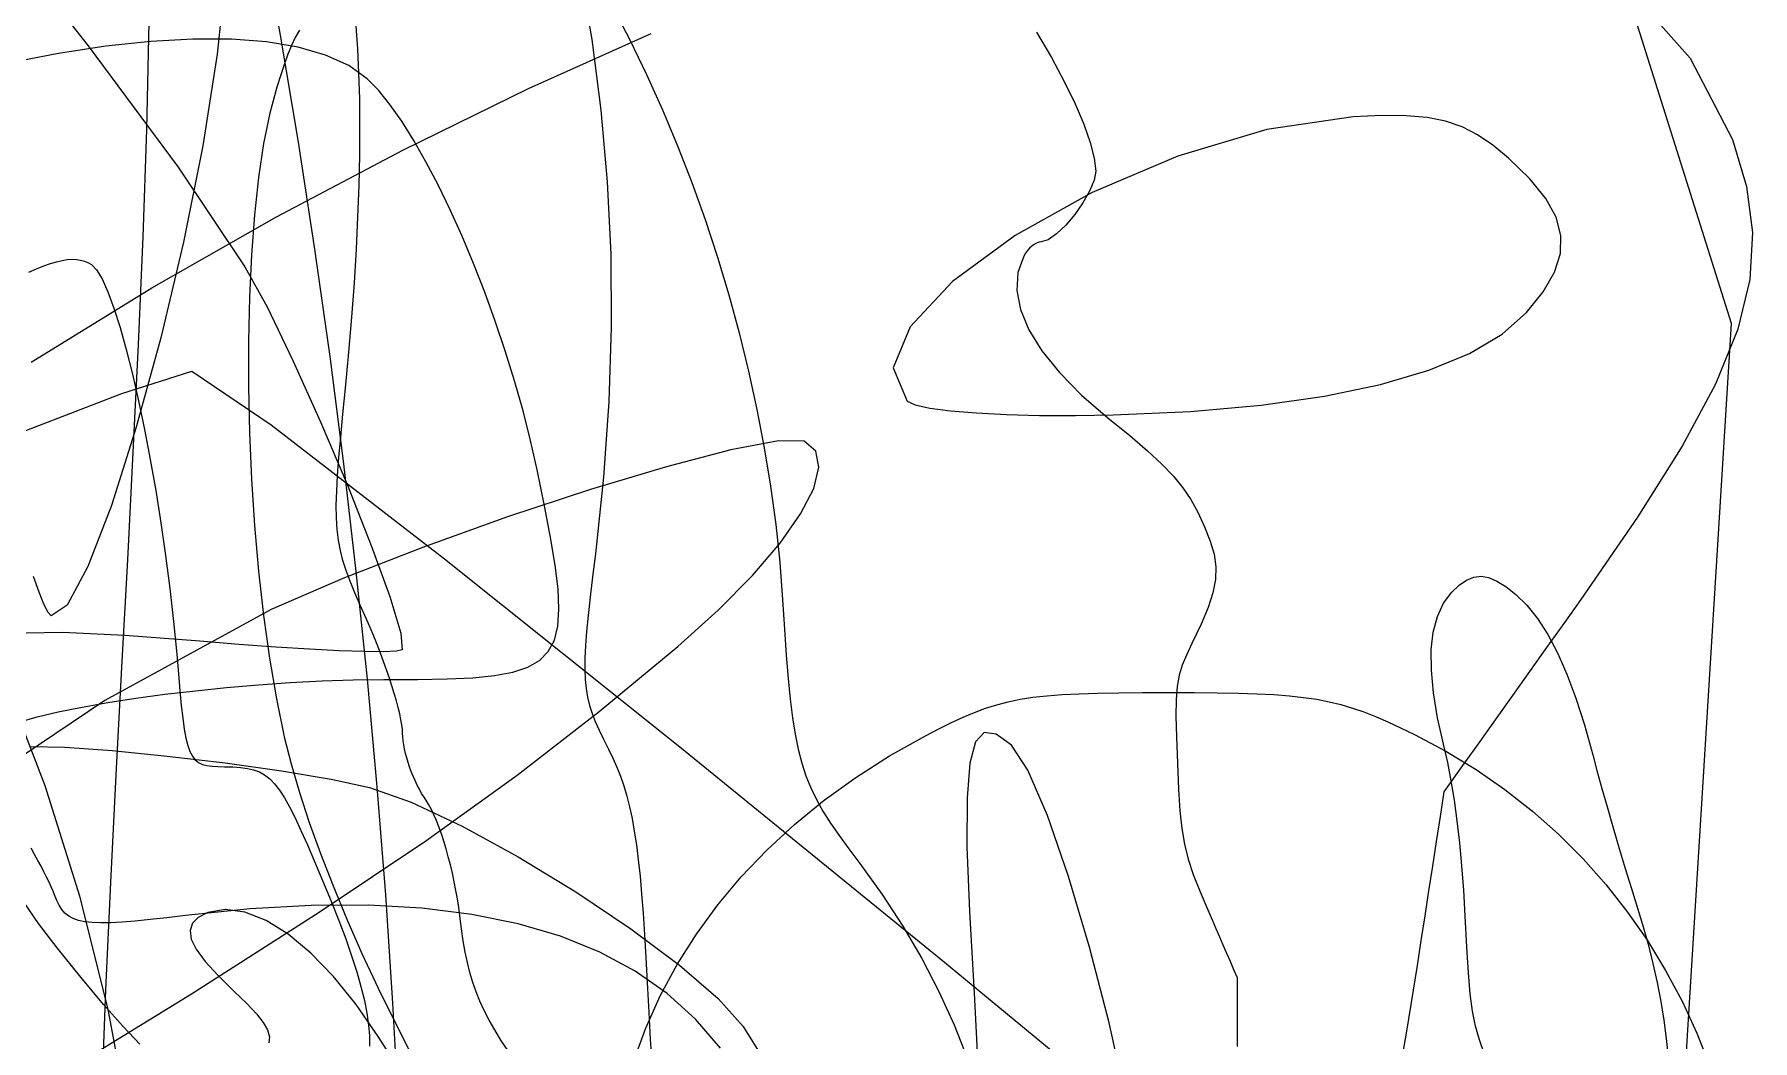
# Model space of a CAD drawing. Extents: x -75 to 75, y -75 to 75.
# Drawn here: x 40.6 to 75.1, y 26.08 to 46.27 of the extents above; entities that cross this region are included whole.
import ezdxf

# ---------------------------------------------------------------- set-up
doc = ezdxf.new("R2010")
doc.units = 0
for name, color, linetype in [('butterfly', 7, 'CONTINUOUS'), ('crown', 7, 'CONTINUOUS'), ('darth', 7, 'CONTINUOUS'), ('fallout', 7, 'CONTINUOUS'), ('heart', 7, 'CONTINUOUS'), ('hellokitty', 7, 'CONTINUOUS'), ('ironman', 7, 'CONTINUOUS'), ('jackskellington', 7, 'CONTINUOUS'), ('mushroom', 7, 'CONTINUOUS'), ('nes', 7, 'CONTINUOUS'), ('skullbones', 7, 'CONTINUOUS'), ('stormtrooper', 7, 'CONTINUOUS')]:
    doc.layers.add(name, color=color, linetype=linetype)

msp = doc.modelspace()

# ---------------------------------------------------------------- linework, layer by layer
at = {"layer": 'butterfly', "color": 7}
for points in [[(72.656655, 47.141974), (73.847918, 45.798909), (74.693549, 44.162263), (74.978175, 43.218515), (75.09992, 42.29704), (75.045214, 41.356686), (74.800494, 40.356316), (74.352187, 39.254774), (73.686732, 38.010922), (72.790561, 36.583614), (71.650106, 34.931697), (71.306385, 34.449416), (70.962664, 33.967129), (70.618945, 33.484845), (70.275224, 33.002564), (69.931503, 32.520278), (69.587782, 32.037994), (69.24406, 31.55571), (68.900339, 31.073426), (68.823631, 30.575831), (68.746923, 30.078237), (68.670221, 29.580645), (68.593513, 29.083054), (68.516805, 28.585462), (68.440097, 28.087868), (68.363392, 27.590276), (68.286686, 27.092681), (68.145646, 26.231726), (67.979722, 25.310011)], [(40.538138, 39.697708), (42.95996, 41.186715), (45.460567, 42.611867), (47.994869, 43.952008), (50.517772, 45.185985), (52.984183, 46.292643)], [(62.257816, 38.635593), (63.814593, 38.707692), (65.231134, 38.834548), (66.503457, 39.015176), (67.627593, 39.248596), (68.599558, 39.533822), (69.415383, 39.869869), (70.07109, 40.255754), (70.562707, 40.690498), (70.894259, 41.106883), (71.119992, 41.498159), (71.238903, 41.87273), (71.249994, 42.239006), (71.152289, 42.605404), (70.944777, 42.980331), (70.62647, 43.372196), (70.196374, 43.789411), (69.882089, 44.050071), (69.577579, 44.257592), (69.267191, 44.416145), (68.935256, 44.529906), (68.566115, 44.603052), (68.144102, 44.639758), (67.65356, 44.644217), (67.078826, 44.620567), (65.343021, 44.362294), (63.55846, 43.83061), (61.837587, 43.097196), (60.292852, 42.233726), (59.036698, 41.311875), (58.181579, 40.403317), (57.839932, 39.579728), (58.124211, 38.912783), (58.285343, 38.83883), (58.58197, 38.773831), (58.997147, 38.718927), (59.513913, 38.675256), (60.11532, 38.643949), (60.784407, 38.626141), (61.50422, 38.62298), (62.257816, 38.635593)], [(40.650352, 25.109661), (43.754779, 27.019377), (46.318325, 28.654513), (48.458899, 30.092088), (50.29441, 31.409124), (51.942766, 32.682632), (53.521878, 33.989637), (54.332065, 34.718405), (55.018319, 35.414102), (55.572065, 36.062756), (55.984721, 36.650394), (56.247716, 37.163045), (56.352463, 37.586739), (56.290388, 37.90751), (56.052912, 38.111385), (55.540803, 38.116747), (54.586282, 37.934479), (53.292652, 37.597241), (51.763227, 37.137684), (50.101317, 36.588469), (48.410221, 35.98225), (46.793254, 35.35168), (45.353726, 34.72942), (42.017117, 32.904574), (38.317094, 30.421673)], [(62.517599, 24.923352), (62.180724, 26.433972), (61.786321, 27.953166), (61.363603, 29.375763), (60.94178, 30.596594), (60.550064, 31.510495), (60.217671, 32.012292), (59.908756, 32.232036), (59.668887, 32.26122), (59.494301, 32.074821), (59.381243, 31.647827), (59.325947, 30.955217), (59.324536, 29.971972), (59.373476, 28.673075), (59.468893, 27.033508), (59.577856, 24.927729)]]:
    msp.add_lwpolyline(points, dxfattribs=at)
at = {"layer": 'crown', "color": 7}
msp.add_lwpolyline([(52.62006, 25.642313), (52.871731, 26.31968), (53.168019, 26.97528), (53.508506, 27.608482), (53.89276, 28.218658), (54.320358, 28.805183), (54.790873, 29.367429), (55.30388, 29.904772), (55.858952, 30.416576), (56.455668, 30.902216), (57.093598, 31.36107), (57.772314, 31.792505), (58.491397, 32.1959), (58.762889, 32.33683), (59.014098, 32.461804), (59.250315, 32.571777), (59.476854, 32.667691), (59.699014, 32.750489), (59.922102, 32.821126), (60.151422, 32.880543), (60.392276, 32.929683), (60.649968, 32.969502), (60.929805, 33.000939), (61.237086, 33.024928), (61.577121, 33.042425), (61.955212, 33.05442), (62.37666, 33.061786), (62.846771, 33.065539), (63.370852, 33.066386), (63.886436, 33.065257), (64.351069, 33.061221), (64.769757, 33.05346), (65.147509, 33.041099), (65.489322, 33.023319), (65.800216, 32.999245), (66.085178, 32.968023), (66.349228, 32.928797), (66.597366, 32.880723), (66.834602, 32.822944), (67.065937, 32.754612), (67.296377, 32.674868), (67.530932, 32.582858), (67.7746, 32.477733), (68.032396, 32.358638), (68.309318, 32.224718), (68.940672, 31.890586), (69.546447, 31.521894), (70.125649, 31.119978), (70.677289, 30.686186), (71.200368, 30.221849), (71.693902, 29.728315), (72.156887, 29.206921), (72.58834, 28.659006), (72.987261, 28.085915), (73.352657, 27.488983), (73.683543, 26.869554), (73.978917, 26.228971), (74.237791, 25.568569)], dxfattribs=at)
at = {"layer": 'darth', "color": 7}
for points in [[(39.557277, 48.736527), (41.67698, 46.044361), (43.486392, 43.605444), (44.82837, 41.606521), (45.271278, 40.802854), (45.792415, 39.729771), (46.345698, 38.499576), (46.88505, 37.224561), (47.364388, 36.017028), (47.737632, 34.989276), (47.9587, 34.253602), (47.981503, 33.922307), (47.869128, 33.896286), (47.610595, 33.885251), (47.222557, 33.888525), (46.72166, 33.905373), (46.124554, 33.935089), (45.447887, 33.976968), (44.708307, 34.030308), (43.922459, 34.0944), (42.414077, 34.212612), (41.165735, 34.268935), (40.082227, 34.247712)], [(40.52272, 31.982647), (41.213267, 31.966673), (42.159157, 31.89942), (43.263453, 31.791399), (44.429223, 31.653127), (45.559534, 31.495122), (46.557458, 31.3279), (47.326053, 31.161979), (48.16847, 30.864742), (49.19045, 30.383948), (50.315921, 29.768205), (51.468802, 29.066112), (52.573016, 28.326266), (53.552488, 27.597275), (54.331139, 26.927737), (54.832896, 26.366256), (55.426429, 25.408103)], [(42.71654, 26.010235), (42.37975, 26.360493), (41.989121, 26.804462), (41.533346, 27.351403), (41.060483, 27.939004), (40.685336, 28.431586), (40.397224, 28.849975)], [(47.837237, 25.643151), (47.501389, 26.159621), (47.061851, 26.803466), (46.608407, 27.364809), (46.149703, 27.837361), (45.694383, 28.214836), (45.251099, 28.49094), (44.828494, 28.659387), (44.435217, 28.713887), (44.079914, 28.648152), (43.89019, 28.551988), (43.77134, 28.433711), (43.724517, 28.289893), (43.750876, 28.117094), (43.85157, 27.911888), (44.027753, 27.670833), (44.280582, 27.390502), (44.611208, 27.067456), (44.863594, 26.824632), (45.057368, 26.619547), (45.195606, 26.444987), (45.281384, 26.293736), (45.317785, 26.158579), (45.307879, 26.032305)]]:
    msp.add_lwpolyline(points, dxfattribs=at)
at = {"layer": 'fallout', "color": 7}
msp.add_lwpolyline([(44.442101, 47.541922), (44.267064, 45.874449), (43.983207, 44.038887), (43.596978, 42.106257), (43.140698, 40.186048), (42.646685, 38.387745), (42.147267, 36.820836), (41.674759, 35.594806), (41.261484, 34.819144), (40.939765, 34.603334), (40.875811, 34.673142), (40.792335, 34.835344), (40.692866, 35.079449), (40.580937, 35.394959)], dxfattribs=at)
at = {"layer": 'heart', "color": 7}
for points in [[(74.67425, 40.468025), (70.499043, 53.713132), (63.403, 63.107539), (56.620847, 68.8049), (55.112722, 69.678025), (46.654875, 73.25872), (37.032861, 74.334692), (28.839597, 73.73497), (25.091334, 72.632539), (9.939529, 62.895872), (2.963348, 52.718233), (1.446404, 49.199275), (0.511543, 46.615178), (-0.617346, 47.258997), (-3.933457, 54.535039), (-11.138943, 64.20997), (-24.615054, 72.606081)], [(48.00425, -15.711836), (67.248278, 6.751275), (68.191959, 8.479914), (71.058278, 14.785803), (71.649181, 16.602608), (73.536542, 22.070664), (74.67425, 40.468025)]]:
    msp.add_lwpolyline(points, dxfattribs=at)
at = {"layer": 'hellokitty', "color": 7}
for points in [[(52.198987, 46.841478), (52.553094, 46.162874), (52.890671, 45.467945), (53.211256, 44.758294), (53.514391, 44.035523), (53.79961, 43.301243), (54.066454, 42.557059), (54.31446, 41.804573), (54.54317, 41.045395), (54.752119, 40.281129), (54.940849, 39.513383), (55.108898, 38.74376), (55.255803, 37.973864), (55.381102, 37.205308), (55.484339, 36.439689), (55.565046, 35.678618), (55.622766, 34.923702), (55.65992, 34.337326), (55.696558, 33.813984), (55.734495, 33.347485), (55.775541, 32.931633), (55.821518, 32.560237), (55.874234, 32.227097), (55.935505, 31.926025), (56.007147, 31.650824), (56.090975, 31.3953), (56.188799, 31.153261), (56.302439, 30.918514), (56.433703, 30.684859), (56.584413, 30.446111), (56.756376, 30.19607), (56.951412, 29.928543), (57.171333, 29.637338), (57.623845, 29.013935), (58.039689, 28.377329), (58.418696, 27.728198), (58.760704, 27.067216), (59.065541, 26.395068), (59.333043, 25.71242)], [(40.285266, 32.472243), (40.654125, 32.57495), (41.080109, 32.675057), (41.556491, 32.771591), (42.076553, 32.863567), (42.633573, 32.950015), (43.220821, 33.029954), (43.831575, 33.102406), (44.459116, 33.166391), (45.096718, 33.220937), (45.737656, 33.265065), (46.37521, 33.297794), (47.002655, 33.318142), (47.613265, 33.325141), (48.292698, 33.327399), (48.887693, 33.337672), (49.402433, 33.361774), (49.841102, 33.40542), (50.207886, 33.474327), (50.506974, 33.574217), (50.742545, 33.710801), (50.91879, 33.8898), (51.039892, 34.11693), (51.110035, 34.397908), (51.133403, 34.738445), (51.114184, 35.144264), (51.056568, 35.621081), (50.964736, 36.174609), (50.842872, 36.810566), (50.695163, 37.534669), (50.564, 38.122152), (50.412306, 38.718699), (50.242137, 39.319598), (50.055546, 39.920124), (49.854581, 40.515568), (49.641297, 41.101205), (49.417746, 41.672318), (49.18598, 42.224192), (48.948052, 42.752103), (48.706016, 43.25134), (48.461919, 43.717179), (48.217816, 44.144906), (47.975763, 44.529798), (47.737807, 44.867144), (47.506004, 45.15222), (47.282402, 45.380309), (46.91047, 45.646238), (46.446369, 45.858072), (45.895638, 46.016539), (45.263805, 46.122364), (44.556401, 46.176274), (43.778957, 46.179097), (42.937009, 46.131361), (42.036091, 46.033896), (41.081729, 45.887426), (40.079456, 45.692678)], [(54.378372, 25.929412), (53.87596, 26.51007), (53.304163, 27.02453), (52.662376, 27.473077), (51.949993, 27.855994), (51.166406, 28.173567), (50.31101, 28.42608), (49.383194, 28.613817), (48.382355, 28.73706), (47.307887, 28.796096), (46.15918, 28.791213), (44.935628, 28.722687), (43.636627, 28.590802), (43.260487, 28.545872), (42.924662, 28.508475), (42.626557, 28.479019), (42.363576, 28.457909), (42.133133, 28.445547), (41.932631, 28.442358), (41.75948, 28.448737), (41.611084, 28.465077), (41.484852, 28.491804), (41.378192, 28.529311), (41.288507, 28.578014), (41.213213, 28.638317), (41.149707, 28.710622), (41.095405, 28.795342), (41.04771, 28.892881), (41.00403, 29.003645), (40.974213, 29.080903), (40.937634, 29.166955), (40.894804, 29.260887), (40.846237, 29.361788), (40.792448, 29.468741), (40.733946, 29.58084), (40.67125, 29.697169), (40.604872, 29.816812), (40.535321, 29.938861)]]:
    msp.add_lwpolyline(points, dxfattribs=at)
at = {"layer": 'ironman', "color": 7}
for points in [[(45.149984, 48.39738), (45.535534, 46.257027), (45.89384, 44.112417), (46.225014, 41.96382), (46.529171, 39.811492), (46.806414, 37.655703), (47.056864, 35.496714), (47.280624, 33.334788), (47.477813, 31.170191), (47.648537, 29.003188), (47.792911, 26.834039), (47.911041, 24.663011)], [(41.95147, 24.937709), (42.034556, 27.096333), (42.132992, 29.254958), (42.242049, 31.4136), (42.357003, 33.572272), (42.473126, 35.730993), (42.585694, 37.889778), (42.689983, 40.048637), (42.781262, 42.207592), (42.854807, 44.366654), (42.905892, 46.525838)]]:
    msp.add_lwpolyline(points, dxfattribs=at)
at = {"layer": 'jackskellington', "color": 7}
for points in [[(60.723927, 46.314676), (61.020305, 45.80912), (61.278855, 45.329565), (61.496857, 44.88195), (61.671592, 44.472202), (61.800345, 44.106262), (61.880397, 43.790057), (61.909029, 43.529527), (61.876697, 43.345171), (61.786256, 43.126149), (61.651786, 42.890719), (61.487369, 42.657144), (61.307088, 42.443685), (61.125027, 42.268606), (60.955264, 42.150165), (60.811884, 42.106627), (60.769046, 42.100898), (60.723142, 42.084444), (60.675605, 42.058423), (60.627858, 42.024004), (60.581337, 41.982334), (60.537465, 41.934567), (60.497678, 41.881854), (60.463399, 41.825353), (60.344301, 41.49471), (60.323219, 41.135588), (60.398313, 40.751506), (60.567759, 40.345972), (60.829732, 39.922498), (61.182402, 39.484596), (61.623942, 39.035778), (62.152524, 38.579558), (62.59372, 38.22052), (62.952066, 37.915401), (63.24068, 37.649432), (63.472672, 37.407844), (63.661152, 37.175869), (63.819236, 36.938737), (63.960031, 36.681681), (64.096652, 36.389931), (64.210232, 36.105476), (64.28497, 35.843258), (64.319531, 35.590977), (64.312588, 35.336336), (64.262804, 35.067037), (64.168853, 34.77078), (64.029401, 34.435271), (63.843114, 34.048209), (63.731326, 33.817964), (63.646504, 33.612935), (63.585883, 33.410562), (63.546699, 33.188281), (63.526182, 32.923525), (63.521582, 32.593734), (63.530105, 32.176342), (63.549014, 31.648787), (63.572269, 31.121006), (63.599842, 30.692166), (63.637538, 30.334743), (63.691186, 30.021205), (63.766604, 29.724025), (63.869615, 29.415669), (64.00603, 29.068615), (64.181671, 28.655329), (64.252486, 28.491733), (64.323299, 28.328135), (64.394114, 28.164539), (64.464929, 28.00094), (64.535741, 27.837344), (64.606557, 27.673749), (64.677369, 27.51015), (64.748184, 27.346554), (64.748184, 27.069762), (64.748184, 26.792967), (64.748184, 26.516175), (64.748184, 26.239383), (64.748184, 25.96259)], [(69.711076, 25.822687), (69.614542, 26.095918), (69.538175, 26.371383), (69.478195, 26.671953), (69.430821, 27.020492), (69.392272, 27.439871), (69.358761, 27.95296), (69.326509, 28.582626), (69.29801, 29.097901), (69.262433, 29.587729), (69.219761, 30.05225), (69.169974, 30.491597), (69.113056, 30.905907), (69.048991, 31.295317), (68.977764, 31.659965), (68.899354, 31.999984), (68.774643, 32.555217), (68.691184, 33.059892), (68.649029, 33.514908), (68.648182, 33.921155), (68.688766, 34.279527), (68.770788, 34.590917), (68.894297, 34.856217), (69.05934, 35.076322), (69.210293, 35.220348), (69.355597, 35.322013), (69.499438, 35.381181), (69.645996, 35.397719), (69.799443, 35.371501), (69.963964, 35.302371), (70.143737, 35.190204), (70.342943, 35.034863), (70.568727, 34.816325), (70.783241, 34.549342), (70.98748, 34.231845), (71.182439, 33.861759), (71.369115, 33.437009), (71.548504, 32.955526), (71.721596, 32.415237), (71.889391, 31.814067), (71.974092, 31.497555), (72.073183, 31.13939), (72.183063, 30.751904), (72.300129, 30.347435), (72.420771, 29.938317), (72.54139, 29.53689), (72.658382, 29.155486), (72.768135, 28.806445), (72.889689, 28.409197), (72.999168, 28.016846), (73.096614, 27.629163), (73.182085, 27.245914), (73.255618, 26.86687), (73.317267, 26.491794), (73.367076, 26.12046), (73.4051, 25.752634)]]:
    msp.add_lwpolyline(points, dxfattribs=at)
at = {"layer": 'mushroom', "color": 7}
msp.add_lwpolyline([(45.925669, 46.360842), (45.83717, 46.208456), (45.760033, 46.047891), (45.689444, 45.873718), (45.62059, 45.6805), (45.548663, 45.462817), (45.46885, 45.215231), (45.325453, 44.692816), (45.202938, 44.085228), (45.101191, 43.402369), (45.020097, 42.654135), (44.959544, 41.850426), (44.919423, 41.00114), (44.899611, 40.116176), (44.899893, 39.205433), (44.920383, 38.278813), (44.960853, 37.346207), (45.02119, 36.417521), (45.101281, 35.502652), (45.201016, 34.611496), (45.32028, 33.753956), (45.458959, 32.939928), (45.616944, 32.179311), (45.754042, 31.634207), (45.921546, 31.059984), (46.118382, 30.458904), (46.343471, 29.833223), (46.595727, 29.185198), (46.874077, 28.517085), (47.177438, 27.831144), (47.504728, 27.129627), (47.854873, 26.414795), (48.226791, 25.688905)], dxfattribs=at)
at = {"layer": 'nes', "color": 7}
msp.add_lwpolyline([(39.015724, 37.781171), (42.353684, 39.064113), (43.759233, 39.517261), (45.353687, 38.437416), (48.837785, 35.745262), (53.560797, 31.973774), (58.871987, 27.655938), (64.120632, 23.32473)], dxfattribs=at)
at = {"layer": 'skullbones', "color": 7}
msp.add_lwpolyline([(39.978457, 33.358224), (40.809861, 31.200516), (41.508533, 28.984897), (42.076819, 26.704671), (42.51706, 24.353139), (42.831597, 21.923609), (42.949196, 20.734483), (43.025565, 19.786798), (43.055055, 19.007653), (43.031997, 18.324153), (42.950748, 17.663391), (42.805649, 16.952471), (42.591045, 16.11849), (42.301273, 15.088551), (42.074383, 14.343391), (41.775575, 13.437743), (41.417618, 12.406478), (41.013284, 11.284466), (40.575346, 10.106581)], dxfattribs=at)
at = {"layer": 'stormtrooper', "color": 7}
for points in [[(51.543881, 47.581447), (51.790131, 46.171908), (51.976607, 44.750395), (52.103719, 43.314801), (52.171885, 41.863016), (52.181508, 40.392931), (52.133028, 38.902434), (52.026848, 37.389421), (51.863379, 35.851775), (51.806599, 35.388547), (51.758037, 34.977448), (51.718029, 34.61354), (51.686905, 34.291871), (51.665005, 34.007501), (51.652644, 33.755488), (51.650104, 33.530881), (51.657837, 33.328743), (51.676125, 33.144124), (51.705301, 32.972084), (51.745692, 32.807679), (51.797633, 32.64596), (51.861451, 32.481988), (51.937485, 32.310815), (52.026063, 32.127498), (52.127522, 31.927094), (52.214376, 31.750014), (52.294008, 31.570309), (52.366872, 31.385242), (52.433426, 31.192072), (52.494123, 30.988059), (52.549422, 30.770466), (52.599773, 30.536549), (52.645631, 30.283571), (52.687459, 30.00879), (52.725703, 29.709468), (52.760823, 29.382867), (52.793276, 29.026242), (52.823513, 28.636857), (52.851989, 28.211975), (52.879167, 27.748851), (52.905499, 27.244746), (52.935897, 26.642576), (52.964861, 26.109382), (52.994111, 25.637769)], [(50.109792, 25.872807), (49.968213, 26.089686), (49.842076, 26.295358), (49.730223, 26.492494), (49.631502, 26.683764), (49.544747, 26.871843), (49.468809, 27.059402), (49.402523, 27.249114), (49.344738, 27.44365), (49.294294, 27.645682), (49.250033, 27.857882), (49.210799, 28.082926), (49.175433, 28.323481), (49.142777, 28.582222), (49.120792, 28.751214), (49.094546, 28.922432), (49.064373, 29.094692), (49.030628, 29.266811), (48.993654, 29.437604), (48.953796, 29.605887), (48.911395, 29.770479), (48.866795, 29.930197), (48.820344, 30.083853), (48.772381, 30.23027), (48.723251, 30.36826), (48.673298, 30.496643), (48.622868, 30.614231), (48.572302, 30.719847), (48.521948, 30.8123), (48.472144, 30.890413), (48.423337, 30.963593), (48.375895, 31.041574), (48.330071, 31.123667), (48.286106, 31.209169), (48.244244, 31.297389), (48.204736, 31.387629), (48.167824, 31.479191), (48.133754, 31.571382), (48.102772, 31.663505), (48.075114, 31.754863), (48.05104, 31.844762), (48.030805, 31.932502), (48.014634, 32.017391), (48.00278, 32.098734), (47.995499, 32.175828), (47.992959, 32.247984), (47.989205, 32.324969), (47.97817, 32.416239), (47.960221, 32.520619), (47.935752, 32.636934), (47.905129, 32.764013), (47.868719, 32.900682), (47.826891, 33.045767), (47.780022, 33.198094), (47.728483, 33.356491), (47.67264, 33.519785), (47.612871, 33.686801), (47.549543, 33.856366), (47.483031, 34.027305), (47.413706, 34.19845), (47.341937, 34.368621), (47.268099, 34.536651), (47.14292, 34.817267), (47.033638, 35.069224), (46.939672, 35.298933), (46.860441, 35.512801), (46.795363, 35.717232), (46.74386, 35.918637), (46.705348, 36.123423), (46.679243, 36.337994), (46.66499, 36.568761), (46.661971, 36.822132), (46.669619, 37.104512), (46.687371, 37.422311), (46.714633, 37.781936), (46.750809, 38.189792), (46.795332, 38.652289), (46.847622, 39.175834), (46.915976, 39.894679), (46.975133, 40.60002), (47.025092, 41.28969), (47.065859, 41.961531), (47.097434, 42.613371), (47.119814, 43.243054), (47.133022, 43.848412), (47.13703, 44.427284), (47.131865, 44.977502), (47.117528, 45.496903), (47.093991, 45.983327), (47.061287, 46.434606)], [(40.487157, 41.501207), (40.644589, 41.569457), (40.789482, 41.626863), (40.922724, 41.673667), (41.045206, 41.710099), (41.157813, 41.736402), (41.261436, 41.752799), (41.356957, 41.759545), (41.44527, 41.757005), (41.527258, 41.745151), (41.603811, 41.724351), (41.67582, 41.694839), (41.744166, 41.656852), (41.849037, 41.551047), (41.960509, 41.365322), (42.07723, 41.105856), (42.197847, 40.778822), (42.321008, 40.390397), (42.445364, 39.946758), (42.569559, 39.45408), (42.692241, 38.918543), (42.812058, 38.346321), (42.927662, 37.74359), (43.037698, 37.116529), (43.14081, 36.47131), (43.235654, 35.814113), (43.320871, 35.151114), (43.395112, 34.48849), (43.457026, 33.832416), (43.49041, 33.443288), (43.521082, 33.10196), (43.550383, 32.805277), (43.57966, 32.550089), (43.61025, 32.33324), (43.643499, 32.151582), (43.680747, 32.00196), (43.72334, 31.881219), (43.772616, 31.786206), (43.829921, 31.713771), (43.896599, 31.660761), (43.973987, 31.624024), (44.063431, 31.600402), (44.166273, 31.586743), (44.283853, 31.579913), (44.417519, 31.576724), (44.587498, 31.571926), (44.74002, 31.561738), (44.877485, 31.543394), (45.002294, 31.51409), (45.116854, 31.471054), (45.223562, 31.411508), (45.324824, 31.33267), (45.42304, 31.231755), (45.520613, 31.105986), (45.619943, 30.952581), (45.723437, 30.768758), (45.833493, 30.551735), (45.952514, 30.298734), (46.082904, 30.00697), (46.227063, 29.673666), (46.387393, 29.296035), (46.55936, 28.88057), (46.713673, 28.490127), (46.850472, 28.123916), (46.969894, 27.781143), (47.072073, 27.461027), (47.157151, 27.162771), (47.22526, 26.885592), (47.27654, 26.6287), (47.311126, 26.391303), (47.32916, 26.172614), (47.330854, 25.971844)]]:
    msp.add_lwpolyline(points, dxfattribs=at)

doc.saveas('drawing.dxf')
